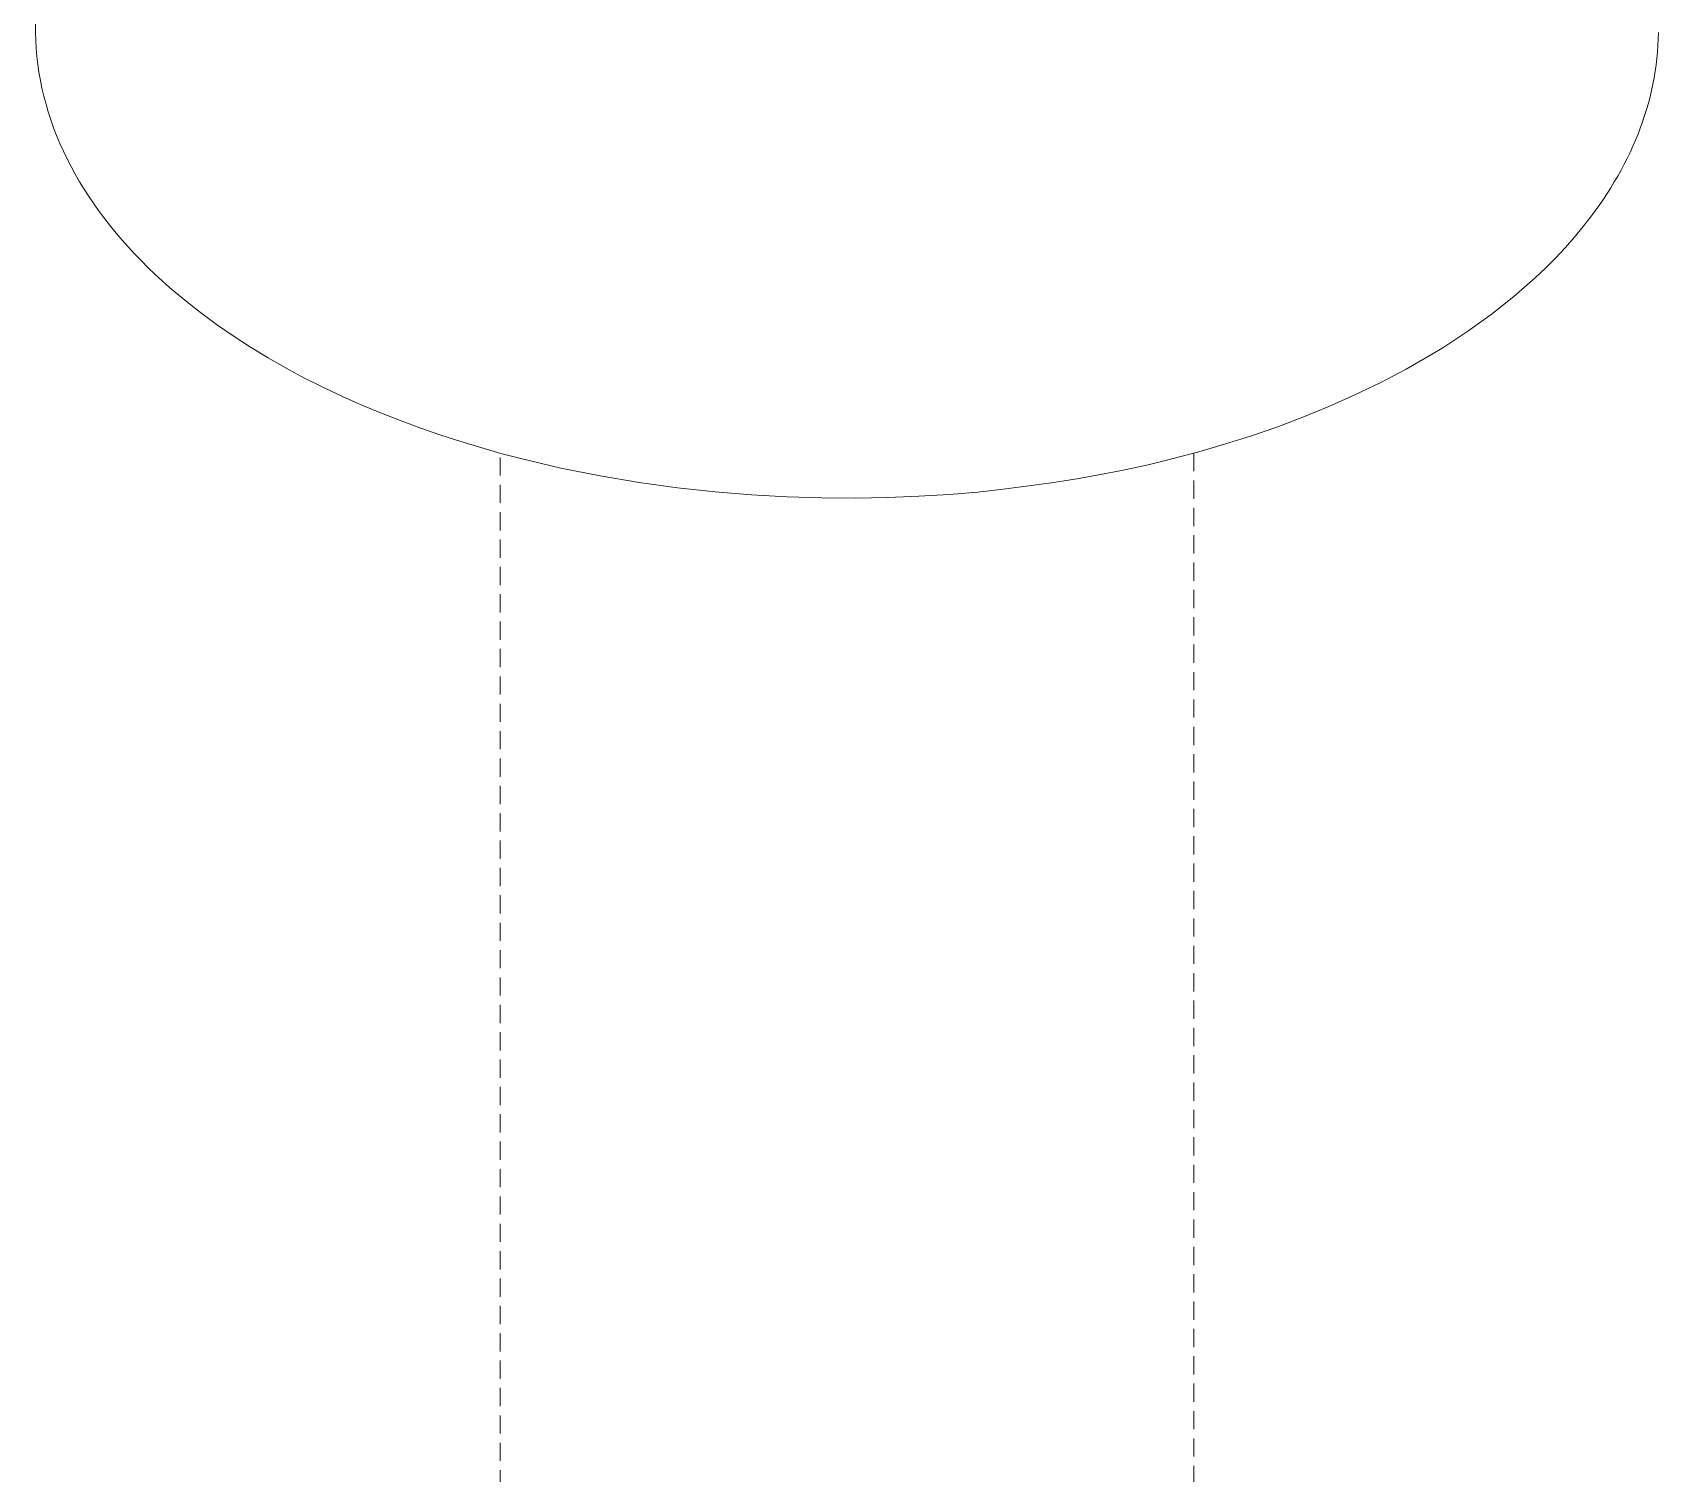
# Model space of a CAD drawing. Header units: millimetres. Extents: x 311 to 4068, y 1050 to 3803.
# Drawn here: x 3947.9 to 4061.1, y 2297 to 2397.3 of the extents above; entities that cross this region are included whole.
import ezdxf

# ---------------------------------------------------------------- set-up
doc = ezdxf.new("R2010")
doc.units = ezdxf.units.MM
doc.linetypes.add('HIDDEN', pattern=[1.905, 1.27, -0.635])
doc.layers.add('ZANO_R', color=7, linetype='Continuous', lineweight=0)
doc.layers.add('ZANO_R_przerywana', color=7, linetype='HIDDEN', lineweight=0)

msp = doc.modelspace()

# ---------------------------------------------------------------- linework, layer by layer
at = {"layer": 'ZANO_R'}
for p, q in [((3948.14, 2397.32), (3947.92, 2417.18)), ((3948.14, 2397.32), (3948.15, 2396.77)), ((3948.15, 2396.77), (3948.18, 2396.21)), ((4061.12, 2396.87), (4061.1, 2396.42)), ((4061.13, 2397.32), (4061.12, 2396.87)), ((3948.18, 2396.21), (3948.23, 2395.66)), ((3948.23, 2395.66), (3948.29, 2395.1)), ((4061.07, 2395.96), (4061.03, 2395.52)), ((4061.1, 2396.42), (4061.07, 2395.96)), ((3948.29, 2395.1), (3948.37, 2394.55)), ((3948.37, 2394.55), (3948.47, 2393.99)), ((4060.91, 2394.62), (4060.83, 2394.17)), ((4060.97, 2395.07), (4060.91, 2394.62)), ((4061.03, 2395.52), (4060.97, 2395.07)), ((3948.47, 2393.99), (3948.58, 2393.44)), ((3948.58, 2393.44), (3948.71, 2392.89)), ((4060.75, 2393.73), (4060.65, 2393.29)), ((4060.83, 2394.17), (4060.75, 2393.73)), ((3948.71, 2392.89), (3948.86, 2392.34)), ((3948.86, 2392.34), (3949.02, 2391.79)), ((4060.43, 2392.41), (4060.31, 2391.97)), ((4060.55, 2392.85), (4060.43, 2392.41)), ((4060.65, 2393.29), (4060.55, 2392.85)), ((3949.02, 2391.79), (3949.2, 2391.24)), ((3949.2, 2391.24), (3949.39, 2390.69)), ((4060.03, 2391.1), (4059.87, 2390.67)), ((4060.17, 2391.54), (4060.03, 2391.1)), ((4060.31, 2391.97), (4060.17, 2391.54)), ((3949.39, 2390.69), (3949.6, 2390.15)), ((3949.6, 2390.15), (3949.83, 2389.6)), ((4059.71, 2390.24), (4059.53, 2389.82)), ((4059.87, 2390.67), (4059.71, 2390.24)), ((3949.83, 2389.6), (3950.07, 2389.06)), ((3950.07, 2389.06), (3950.33, 2388.53)), ((4059.16, 2388.98), (4058.95, 2388.56)), ((4059.35, 2389.4), (4059.16, 2388.98)), ((4059.53, 2389.82), (4059.35, 2389.4)), ((3950.33, 2388.53), (3950.61, 2387.99)), ((3950.61, 2387.99), (3950.9, 2387.46)), ((4058.53, 2387.74), (4058.3, 2387.33)), ((4058.74, 2388.15), (4058.53, 2387.74)), ((4058.95, 2388.56), (4058.74, 2388.15)), ((3950.9, 2387.46), (3951.2, 2386.93)), ((3951.2, 2386.93), (3951.52, 2386.41)), ((4058.06, 2386.92), (4057.82, 2386.52)), ((4058.3, 2387.33), (4058.06, 2386.92)), ((3951.52, 2386.41), (3951.86, 2385.89)), ((3951.86, 2385.89), (3952.21, 2385.37)), ((4057.3, 2385.73), (4057.04, 2385.34)), ((4057.56, 2386.12), (4057.3, 2385.73)), ((4057.82, 2386.52), (4057.56, 2386.12)), ((3952.21, 2385.37), (3952.57, 2384.86)), ((3952.57, 2384.86), (3952.95, 2384.36)), ((3952.95, 2384.36), (3953.35, 2383.85)), ((4056.48, 2384.56), (4055.89, 2383.81)), ((4057.04, 2385.34), (4056.48, 2384.56)), ((3953.35, 2383.85), (3953.75, 2383.36)), ((3953.75, 2383.36), (3954.17, 2382.86)), ((4055.89, 2383.81), (4055.27, 2383.06)), ((3954.17, 2382.86), (3954.61, 2382.38)), ((3954.61, 2382.38), (3955.05, 2381.9)), ((4054.63, 2382.34), (4053.96, 2381.62)), ((4055.27, 2383.06), (4054.63, 2382.34)), ((3955.05, 2381.9), (3955.51, 2381.42)), ((3955.51, 2381.42), (3955.98, 2380.95)), ((3955.98, 2380.95), (3956.47, 2380.48)), ((4053.27, 2380.93), (4052.55, 2380.25)), ((4053.96, 2381.62), (4053.27, 2380.93)), ((3956.47, 2380.48), (3956.96, 2380.03)), ((3956.96, 2380.03), (3957.47, 2379.57)), ((4052.55, 2380.25), (4051.81, 2379.59)), ((3957.47, 2379.57), (3958.52, 2378.69)), ((3958.52, 2378.69), (3959.61, 2377.83)), ((4051.06, 2378.94), (4050.28, 2378.31)), ((4051.81, 2379.59), (4051.06, 2378.94)), ((3959.61, 2377.83), (3960.74, 2377)), ((4049.49, 2377.7), (4048.68, 2377.11)), ((4050.28, 2378.31), (4049.49, 2377.7)), ((3960.74, 2377), (3961.9, 2376.2)), ((4047.86, 2376.53), (4047.03, 2375.97)), ((4048.68, 2377.11), (4047.86, 2376.53)), ((3961.9, 2376.2), (3963.1, 2375.42)), ((3963.1, 2375.42), (3964.33, 2374.67)), ((4046.18, 2375.43), (4045.32, 2374.9)), ((4047.03, 2375.97), (4046.18, 2375.43)), ((3964.33, 2374.67), (3965.59, 2373.96)), ((4044.45, 2374.39), (4043.57, 2373.9)), ((4045.32, 2374.9), (4044.45, 2374.39)), ((3965.59, 2373.96), (3966.87, 2373.27)), ((3966.87, 2373.27), (3968.18, 2372.61)), ((4041.8, 2372.96), (4040, 2372.1)), ((4042.69, 2373.42), (4041.8, 2372.96)), ((4043.57, 2373.9), (4042.69, 2373.42)), ((3968.18, 2372.61), (3969.51, 2371.99)), ((3969.51, 2371.99), (3970.85, 2371.39)), ((4040, 2372.1), (4038.19, 2371.29)), ((3970.85, 2371.39), (3972.21, 2370.82)), ((3972.21, 2370.82), (3973.58, 2370.29)), ((4038.19, 2371.29), (4036.37, 2370.55)), ((3973.58, 2370.29), (3974.96, 2369.78)), ((3974.96, 2369.78), (3976.35, 2369.3)), ((4034.55, 2369.86), (4032.73, 2369.23)), ((4036.37, 2370.55), (4034.55, 2369.86)), ((3976.35, 2369.3), (3977.74, 2368.85)), ((3977.74, 2368.85), (3979.13, 2368.43)), ((3979.13, 2368.43), (3980.53, 2368.03)), ((4030.92, 2368.66), (4029.13, 2368.14)), ((4032.73, 2369.23), (4030.92, 2368.66)), ((3980.53, 2368.03), (3981.92, 2367.67)), ((3981.92, 2367.67), (3984.7, 2367.01)), ((4027.35, 2367.67), (4025.6, 2367.24)), ((4029.13, 2368.14), (4027.35, 2367.67)), ((3984.7, 2367.01), (3987.45, 2366.46)), ((3987.45, 2366.46), (3990.17, 2366)), ((4020.5, 2366.23), (4018.86, 2365.97)), ((4022.17, 2366.53), (4020.5, 2366.23)), ((4023.87, 2366.86), (4022.17, 2366.53)), ((4025.6, 2367.24), (4023.87, 2366.86)), ((3990.17, 2366), (3992.83, 2365.63)), ((3992.83, 2365.63), (3995.45, 2365.35)), ((3995.45, 2365.35), (3997.99, 2365.14)), ((3997.99, 2365.14), (4000.47, 2365)), ((4007.47, 2364.96), (4009.64, 2365.04)), ((4009.64, 2365.04), (4011.74, 2365.17)), ((4011.74, 2365.17), (4013.75, 2365.34)), ((4013.75, 2365.34), (4015.69, 2365.55)), ((4018.86, 2365.97), (4015.69, 2365.55)), ((4000.47, 2365), (4002.88, 2364.93)), ((4002.88, 2364.93), (4005.21, 2364.92)), ((4005.21, 2364.92), (4007.47, 2364.96))]:
    msp.add_line(p, q, dxfattribs=at)
at = {"layer": 'ZANO_R_przerywana'}
for p, q in [((3980.49, 2023.58), (3980.49, 2368.05)), ((4028.79, 2368.05), (4028.79, 2023.58))]:
    msp.add_line(p, q, dxfattribs=at)

doc.saveas('drawing.dxf')
